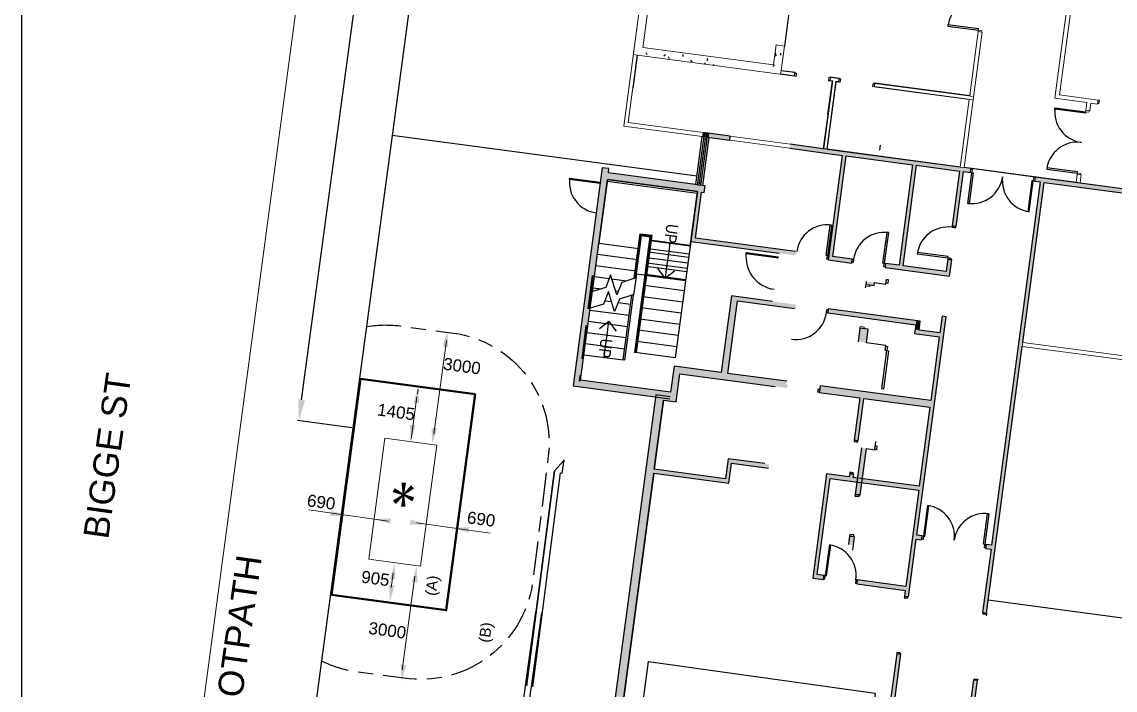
# Paper-space layout 'Page 2' of a CAD drawing. Header units: metres, sheet in millimetres. Extents: x -9 to 824, y -5 to 581.
# Drawn here: x 520 to 650, y 235.5 to 315 of the extents above; entities that cross this region are included whole.
import ezdxf

# ---------------------------------------------------------------- set-up
doc = ezdxf.new("R2010")
doc.units = ezdxf.units.M
for name, pattern in [('Cable Exist UG', [8.2, 4, -1.2, 1.8, -1.2]), ('CENTER2', [1.125, 0.75, -0.125, 0.125, -0.125]), ('Dash', [5, 3, -2]), ('DASHED', [0.75, 0.5, -0.25])]:
    doc.linetypes.add(name, pattern=pattern)
doc.layers.add('_User Miscellaneous1', color=7, linetype='Continuous')
doc.styles.add('MANIKA', font='times.ttf', dxfattribs={"height": 2})
doc.styles.get("Standard").update_dxf_attribs({"font": 'arial.ttf'})
doc.styles.add('Swis721 Cn BT', font='swissc.ttf', dxfattribs={"height": 356.117103})
doc.dimstyles.get("Standard").update_dxf_attribs({"dimtxt": 0.18, "dimasz": 0.18, "dimexe": 0.18, "dimexo": 0.0625, "dimgap": 0.09, "dimtad": 0, "dimtih": 1, "dimtoh": 1, "dimdec": 4, "dimzin": 0, "dimdsep": 46, "dimtxsty": 'Standard', "dimcen": 0.09, "dimadec": 0, "dimazin": 0, "dimtfac": 1, "dimtdec": 4, "dimtofl": 0, "dimtmove": 0, "dimatfit": 3, "dimfxl": 1, "dimtolj": 1, "dimtzin": 0, "dimarcsym": 0})

# ---------------------------------------------------------------- blocks, each defined once
blk = doc.blocks.new('*D112')
at = {"layer": '_User Miscellaneous1', "color": 0, "lineweight": -2}
for p, q in [((582.21, 437.92), (575.73, 438.79)), ((559.21, 266.74), (552.73, 267.61))]:
    blk.add_line(p, q, dxfattribs=at)
at = {"layer": '_User Miscellaneous1', "color": 0, "lineweight": -3}
for p, q in [((575.58, 436.29), (568.86, 386.26)), ((553.24, 270.07), (559.96, 320.1))]:
    blk.add_line(p, q, dxfattribs=at)
at = {"layer": '_User Miscellaneous1', "color": 0}
for points in [[(575.17, 436.34), (575.99, 436.23), (575.91, 438.77)], [(552.83, 270.12), (553.65, 270.01), (552.91, 267.59)]]:
    blk.add_solid(points, dxfattribs=at)
at = {"layer": 'Defpoints', "color": 0}
for p in [(575.91, 438.77), (582.27, 437.91), (559.27, 266.74)]:
    blk.add_point(p, dxfattribs=at)
at = {"layer": '_User Miscellaneous1', "color": 0, "insert": (564.41, 353.18), "char_height": 2.5, "attachment_point": 5, "rotation": 82}
blk.add_mtext('\\A1;APPROX. 44m TO BE VERIFIED ON SITE', dxfattribs=at)

psp = doc.layouts.new('Page 2')

# ---------------------------------------------------------------- hatches: boundary and pattern name
at = {"layer": '_User Miscellaneous1'}
for points in [[(600.93094, 301.85566), (600.86725, 301.3799), (601.66017, 301.27375), (601.72386, 301.74951), (601.24811, 301.8132)], [(616.05899, 288.16992), (615.92779, 287.18987), (616.40354, 287.12618), (618.00463, 299.08561), (617.52888, 299.1493), (616.48838, 291.37726)], [(625.88058, 298.0312), (624.27949, 286.07178), (624.75524, 286.00808), (626.35633, 297.96751)], [(585.62314, 272.52145), (586.41606, 272.41529), (589.7838, 297.57079), (588.99087, 297.67694), (586.47768, 278.9045)], [(589.71745, 297.07521), (589.6113, 296.28229), (601.10872, 294.74305), (601.21487, 295.53598), (591.62382, 296.81999)], [(635.75529, 256.23606), (634.2186, 244.75766), (634.69435, 244.69396), (641.55405, 295.93289), (641.07829, 295.99658), (637.79925, 271.50357)], [(599.58333, 289.37802), (600.05908, 289.31432), (600.79155, 294.78551), (600.31579, 294.8492), (599.71453, 290.35806)], [(604.28883, 281.94793), (603.1344, 273.32486), (603.92733, 273.21871), (605.08175, 281.84177)], [(626.19598, 278.43261), (626.13228, 277.95685), (629.06615, 277.56408), (629.12984, 278.03983), (626.67173, 278.36892)], [(626.27258, 279.00482), (626.19598, 278.43261), (626.67173, 278.36892), (626.81203, 279.41688), (626.33627, 279.48057)], [(597.12056, 270.98221), (596.98256, 269.95141), (597.77549, 269.84525), (598.22132, 273.17547), (597.4284, 273.28162), (597.13416, 271.08383)], [(585.51698, 271.72852), (597.01441, 270.18928), (597.12056, 270.98221), (585.62314, 272.52145)], [(587.74235, 213.82115), (583.45984, 181.83267), (584.451, 181.69997), (596.27843, 270.04567), (595.28727, 270.17837), (591.70392, 243.4123)], [(595.28727, 270.17837), (596.98256, 269.95141), (597.01441, 270.18928), (595.31912, 270.41624)], [(603.95299, 263.06545), (603.8893, 262.5897), (608.74578, 261.93953), (608.80947, 262.41528), (608.33372, 262.47898)], [(595.17709, 261.8192), (595.1138, 261.34339), (603.57087, 260.21119), (603.63456, 260.68695), (595.17749, 261.81915)], [(603.63456, 260.68695), (603.57087, 260.21119), (604.04663, 260.1475), (604.36505, 262.52601), (603.8893, 262.5897)], [(614.08189, 249.34603), (614.55765, 249.28233), (616.15261, 261.19601), (615.67685, 261.2597), (615.36967, 258.96521)], [(616.08892, 260.72026), (626.62237, 259.31007), (626.68606, 259.78583), (616.15261, 261.19601)], [(626.70225, 188.6059), (626.05846, 183.79703), (626.53421, 183.73334), (633.62324, 236.68527), (633.14748, 236.74897), (629.33257, 208.25319)]]:
    psp.add_hatch(color=9, dxfattribs=at).paths.add_polyline_path(points, flags=0)
h = psp.add_hatch(color=9, dxfattribs=at)
h.paths.add_polyline_path([(601.66017, 301.27375), (604.14779, 300.94072), (604.21148, 301.41647), (601.72386, 301.74951)], flags=0)
h.paths.add_polyline_path([(611.34781, 300.46108), (611.28412, 299.98533), (632.79238, 297.10587), (632.85608, 297.58163), (615.28093, 299.93453)], flags=0)
h.paths.add_polyline_path([(640.40447, 296.08679), (641.35598, 295.95941), (641.41472, 296.43583), (640.46816, 296.56255)], flags=0)
h = psp.add_hatch(color=9, dxfattribs=at)
h.paths.add_polyline_path([(630.07939, 286.78872), (629.88297, 285.3216), (630.35873, 285.25791), (630.55514, 286.72503)], flags=0)
h.paths.add_polyline_path([(630.82707, 292.3736), (630.61016, 290.75335), (631.08591, 290.68966), (631.95982, 297.21734), (631.48406, 297.28103)], flags=0)
h = psp.add_hatch(color=9, dxfattribs=at)
h.paths.add_polyline_path([(641.41967, 296.43516), (641.35598, 295.95941), (663.68685, 292.96983), (663.75054, 293.44558), (644.43098, 296.03202)], flags=0)
h.paths.add_polyline_path([(669.95096, 292.13121), (694.1466, 288.89198), (694.21029, 289.36773), (670.01465, 292.60696)], flags=0)
h.paths.add_polyline_path([(701.82238, 288.34865), (701.75868, 287.8729), (717.79447, 285.72608), (717.85817, 286.20184)], flags=0)
h.paths.add_polyline_path([(721.82279, 285.67106), (721.7591, 285.19531), (722.7703, 285.05993), (722.83399, 285.53569), (722.21926, 285.61799)], flags=0)
h = psp.add_hatch(color=9, dxfattribs=at)
h.paths.add_polyline_path([(630.61016, 290.75335), (630.58893, 290.59476), (630.98539, 290.54169), (631.00662, 290.70027), (630.80839, 290.72681)], flags=0)
h.paths.add_polyline_path([(630.49708, 286.89423), (630.10062, 286.94731), (630.07939, 286.78872), (630.47585, 286.73564)], flags=0)
h = psp.add_hatch(color=9, dxfattribs=at)
h.paths.add_polyline_path([(599.51964, 288.90226), (611.89947, 287.24489), (611.96316, 287.72065), (599.58333, 289.37802)], flags=0)
h.paths.add_polyline_path([(615.86409, 286.71412), (618.66531, 286.3391), (618.72901, 286.81486), (615.92779, 287.18987)], flags=0)
h.paths.add_polyline_path([(622.62994, 285.80833), (630.29504, 284.78215), (630.35873, 285.25791), (622.69364, 286.28409)], flags=0)
h = psp.add_hatch(color=9, dxfattribs=at)
h.paths.add_polyline_path([(612.12174, 287.69942), (611.96316, 287.72065), (611.91008, 287.32418), (612.06867, 287.30295)], flags=0)
h.paths.add_polyline_path([(615.92779, 287.18987), (615.7692, 287.21111), (615.71613, 286.81464), (615.87471, 286.79341)], flags=0)
h = psp.add_hatch(color=9, dxfattribs=at)
h.paths.add_polyline_path([(618.88759, 286.79363), (618.72901, 286.81486), (618.67593, 286.41839), (618.83452, 286.39716)], flags=0)
h.paths.add_polyline_path([(622.69364, 286.28409), (622.53505, 286.30532), (622.48197, 285.90885), (622.64056, 285.88762)], flags=0)
h = psp.add_hatch(color=9, dxfattribs=at)
h.paths.add_polyline_path([(619.41105, 276.98241), (620.40221, 276.84972), (620.61783, 278.46035), (619.62668, 278.59304)], flags=0)
h.paths.add_polyline_path([(620.32331, 283.79661), (621.31447, 283.66392), (621.36091, 284.01083), (620.36976, 284.14352)], flags=0)
h = psp.add_hatch(color=9, dxfattribs=at)
h.paths.add_polyline_path([(604.35252, 282.42368), (604.28883, 281.94793), (611.84133, 280.93682), (611.90503, 281.41258), (605.14545, 282.31753)], flags=0)
h.paths.add_polyline_path([(615.86965, 280.88181), (615.80596, 280.40605), (626.27258, 279.00482), (626.33627, 279.48057), (615.94504, 280.87172)], flags=0)
h = psp.add_hatch(color=9, dxfattribs=at)
h.paths.add_polyline_path([(615.64738, 280.42728), (615.80596, 280.40605), (615.85904, 280.80252), (615.70045, 280.82375)], flags=0)
h.paths.add_polyline_path([(611.84133, 280.93682), (611.99992, 280.91559), (612.053, 281.31206), (611.89441, 281.33329)], flags=0)
h = psp.add_hatch(color=9, dxfattribs=at)
h.paths.add_polyline_path([(619.70694, 207.65489), (616.26987, 181.98145), (616.74563, 181.91776), (624.49469, 239.79991), (624.01894, 239.8636), (619.95511, 209.50861)], flags=0)
h.paths.add_polyline_path([(629.06615, 277.56408), (624.93186, 246.68276), (625.40762, 246.61907), (629.87098, 279.95845), (629.39523, 280.02215), (629.09049, 277.74589)], flags=0)
h = psp.add_hatch(color=9, dxfattribs=at)
h.paths.add_polyline_path([(597.53455, 274.07455), (597.4284, 273.28162), (610.83114, 271.48731), (610.9373, 272.28023), (598.32748, 273.96839)], flags=0)
h.paths.add_polyline_path([(614.83728, 271.26656), (614.79577, 270.95654), (627.94587, 269.19605), (628.05202, 269.98897), (614.90193, 271.74946)], flags=0)
h = psp.add_hatch(color=9, dxfattribs=at)
h.paths.add_polyline_path([(610.88422, 271.88377), (610.83114, 271.48731), (610.98973, 271.46608), (611.04281, 271.86254)], flags=0)
h.paths.add_polyline_path([(614.67563, 271.26489), (614.63719, 270.97777), (614.79577, 270.95654), (614.84885, 271.353), (614.69026, 271.37423)], flags=0)
h = psp.add_hatch(color=9, dxfattribs=at)
h.paths.add_polyline_path([(618.3728, 260.89878), (618.84856, 260.83509), (618.90163, 261.23155), (618.42588, 261.29524), (618.37667, 260.92766)], flags=0)
h.paths.add_polyline_path([(618.95665, 265.25987), (619.4324, 265.19618), (620.10836, 270.24531), (619.63261, 270.309)], flags=0)
h = psp.add_hatch(color=9, dxfattribs=at)
h.paths.add_polyline_path([(618.95665, 265.25987), (618.93542, 265.10129), (619.33188, 265.04821), (619.35311, 265.20679), (619.15488, 265.23333)], flags=0)
h.paths.add_polyline_path([(618.84357, 261.40075), (618.44711, 261.45383), (618.42588, 261.29524), (618.82234, 261.24217)], flags=0)
h = psp.add_hatch(color=9, dxfattribs=at)
h.paths.add_polyline_path([(619.06331, 258.81785), (619.658, 258.73823), (620.39778, 264.26401), (619.80308, 264.34363), (619.7285, 263.78655)], flags=0)
h.paths.add_polyline_path([(618.26715, 252.8709), (618.86185, 252.79129), (618.99454, 253.78244), (618.39985, 253.86206)], flags=0)
h = psp.add_hatch(color=9, dxfattribs=at)
h.paths.add_polyline_path([(619.06331, 258.81785), (619.03677, 258.61962), (619.53235, 258.55327), (619.55889, 258.7515), (619.3111, 258.78467)], flags=0)
h.paths.add_polyline_path([(618.92196, 253.99395), (618.42638, 254.06029), (618.39985, 253.86206), (618.89542, 253.79571)], flags=0)
h = psp.add_hatch(color=9, dxfattribs=at)
h.paths.add_polyline_path([(626.3901, 253.9578), (626.32641, 253.48204), (626.97069, 253.39579), (627.03438, 253.87154)], flags=0)
h.paths.add_polyline_path([(634.58278, 252.37671), (635.22706, 252.29045), (635.29075, 252.76621), (634.64647, 252.85246)], flags=0)
h = psp.add_hatch(color=9, dxfattribs=at)
h.paths.add_polyline_path([(627.03438, 253.87154), (626.98131, 253.47508), (627.13989, 253.45385), (627.19297, 253.85031)], flags=0)
h.paths.add_polyline_path([(634.43481, 252.47723), (634.5934, 252.456), (634.64647, 252.85246), (634.48789, 252.87369)], flags=0)
h = psp.add_hatch(color=9, dxfattribs=at)
h.paths.add_polyline_path([(614.08189, 249.34603), (614.0182, 248.87027), (615.28688, 248.70042), (615.35057, 249.17618), (614.55765, 249.28233)], flags=0)
h.paths.add_polyline_path([(619.3152, 248.64541), (619.25151, 248.16965), (625.0274, 247.39639), (625.09109, 247.87215), (624.76125, 247.91631)], flags=0)
h = psp.add_hatch(color=9, dxfattribs=at)
h.paths.add_polyline_path([(619.3152, 248.64541), (619.15661, 248.66664), (619.10354, 248.27018), (619.26212, 248.24894), (619.28866, 248.44718)], flags=0)
h.paths.add_polyline_path([(615.45608, 248.75849), (615.50916, 249.15495), (615.35057, 249.17618), (615.29749, 248.77972)], flags=0)
h = psp.add_hatch(color=9, dxfattribs=at)
h.paths.add_polyline_path([(624.01894, 239.8636), (624.4154, 239.81052), (624.43663, 239.96911), (624.04017, 240.02219)], flags=0)
h.paths.add_polyline_path([(624.91063, 246.52418), (625.3071, 246.4711), (625.32833, 246.62968), (624.93186, 246.68276)], flags=0)
h = psp.add_hatch(color=9, dxfattribs=at)
h.paths.add_polyline_path([(633.24696, 236.89708), (633.22573, 236.73849), (633.62219, 236.68541), (633.64342, 236.844)], flags=0)
h.paths.add_polyline_path([(634.27666, 244.58846), (634.67312, 244.53538), (634.69435, 244.69396), (634.29789, 244.74704)], flags=0)

# ---------------------------------------------------------------- linework, layer by layer
at = {"layer": '_User Miscellaneous1', "color": 9, "lineweight": 18}
for p, q in [((649.76256, 357.84846), (642.81247, 305.93435)), ((596.55575, 340.07204), (591.5429, 302.62822)), ((643.35192, 306.34641), (645.96171, 325.84044)), ((593.80497, 311.98871), (595.39729, 323.8826)), ((632.02351, 297.69309), (634.18073, 313.80661)), ((633.70498, 313.8703), (632.68492, 306.25089)), ((634.18073, 313.80661), (633.70498, 313.8703)), ((609.66478, 312.28687), (609.34632, 309.90809)), ((610.65594, 312.15418), (609.66478, 312.28687)), ((610.26742, 309.25207), (610.65594, 312.15418)), ((592.08235, 303.04028), (593.15688, 311.06656)), ((593.15688, 311.06656), (611.87543, 308.56058)), ((609.34632, 309.90809), (593.80497, 311.98871)), ((611.93807, 309.02841), (610.26742, 309.25207)), ((611.87543, 308.56058), (611.93807, 309.02841)), ((616.10093, 308.4711), (616.0383, 308.00327)), ((617.20309, 308.32354), (616.10093, 308.4711)), ((617.14046, 307.85572), (617.20309, 308.32354)), ((616.35547, 307.96081), (615.28093, 299.93453)), ((615.74876, 299.8719), (616.82329, 307.89818)), ((616.0383, 308.00327), (616.35547, 307.96081)), ((616.82329, 307.89818), (617.14046, 307.85572)), ((621.36595, 307.76623), (621.30332, 307.29841)), ((621.30332, 307.29841), (632.62229, 305.78306)), ((632.68492, 306.25089), (621.36595, 307.76623)), ((632.62229, 305.78306), (631.54775, 297.75678)), ((642.81247, 305.93435), (646.61851, 305.42481)), ((647.95088, 305.73072), (643.35192, 306.34641)), ((647.88719, 305.25496), (647.95088, 305.73072)), ((646.61851, 305.42481), (646.49317, 304.48856)), ((646.49317, 304.48856), (646.96893, 304.42487)), ((646.96893, 304.42487), (647.09427, 305.36112)), ((647.09427, 305.36112), (647.88719, 305.25496)), ((600.93094, 301.85566), (592.08235, 303.04028)), ((591.5429, 302.62822), (600.86725, 301.3799)), ((604.14779, 300.94072), (611.28412, 299.98533)), ((611.34781, 300.46108), (604.21148, 301.41647)), ((645.47409, 296.87648), (645.34875, 295.94023)), ((645.94985, 296.81278), (645.47409, 296.87648)), ((645.82451, 295.87654), (645.94985, 296.81278)), ((645.34875, 295.94023), (645.82451, 295.87654)), ((638.94265, 276.42692), (689.45255, 269.66482)), ((689.51624, 270.14058), (639.00635, 276.90267))]:
    psp.add_line(p, q, dxfattribs=at)
at = {"layer": '_User Miscellaneous1', "color": 9}
for p, q in [((611.61133, 319.29051), (610.65594, 312.15418)), ((630.09998, 314.67578), (630.07875, 314.51719)), ((633.74744, 314.18747), (630.09998, 314.67578)), ((593.12495, 314.17289), (593.08157, 314.12142)), ((630.07875, 314.51719), (633.72621, 314.02888)), ((633.72621, 314.02888), (633.74744, 314.18747)), ((593.15688, 311.06656), (592.62611, 307.10193)), ((594.15677, 311.36455), (594.29038, 311.13197)), ((596.50725, 311.1222), (596.30141, 310.95023)), ((596.82549, 310.90755), (596.9591, 310.67497)), ((598.58141, 311.15753), (598.58083, 310.8893)), ((609.5016, 311.06796), (609.63068, 311.00451)), ((609.54239, 311.37268), (609.62983, 311.00495)), ((610.17881, 311.31343), (610.17822, 311.0452)), ((599.49421, 310.45055), (599.62781, 310.21797)), ((601.26952, 310.14606), (601.09867, 310.00334)), ((601.4796, 310.66513), (601.47901, 310.39691)), ((602.16293, 309.99355), (602.24551, 309.8498)), ((604.83165, 309.53656), (604.85217, 309.50083)), ((609.44598, 309.89475), (609.28363, 309.70213)), ((609.45649, 309.90722), (609.44598, 309.89475)), ((611.16936, 308.65511), (611.08699, 308.7186)), ((616.88443, 308.35484), (616.88292, 308.35601)), ((616.94896, 308.3051), (616.88443, 308.35484)), ((615.82469, 303.99618), (616.35547, 307.96081)), ((622.51618, 307.55978), (622.61235, 307.59937)), ((642.80325, 304.6597), (642.82448, 304.81829)), ((646.45071, 304.17139), (642.80325, 304.6597)), ((642.82448, 304.81829), (646.47194, 304.32998)), ((646.47194, 304.32998), (646.45071, 304.17139)), ((604.21148, 301.41647), (600.93094, 301.85566)), ((600.23747, 296.67575), (564.00114, 301.52695)), ((600.10478, 295.68459), (600.86725, 301.3799)), ((601.03894, 301.15513), (600.32955, 295.85628)), ((601.22528, 301.13019), (600.51588, 295.83134)), ((600.53967, 295.82815), (601.24906, 301.127)), ((601.4354, 301.10206), (600.72601, 295.80321)), ((600.86725, 301.3799), (604.14779, 300.94072)), ((601.66017, 301.27375), (600.8977, 295.57844)), ((601.24906, 301.127), (601.22528, 301.13019)), ((604.14779, 300.94072), (604.21148, 301.41647)), ((615.28093, 299.93453), (611.34781, 300.46108)), ((622.03477, 300.34854), (621.95515, 299.75384)), ((611.28412, 299.98533), (617.52888, 299.1493)), ((631.54775, 297.75678), (615.74876, 299.8719)), ((615.75285, 299.90243), (631.55184, 297.78732)), ((617.52888, 299.1493), (615.86409, 286.71412)), ((616.40354, 287.12618), (618.00463, 299.08561)), ((618.00463, 299.08561), (625.88058, 298.0312)), ((625.88058, 298.0312), (624.27949, 286.07178)), ((624.75524, 286.00808), (626.35633, 297.96751)), ((626.35633, 297.96751), (631.48406, 297.28103)), ((585.0913, 296.28206), (585.11253, 296.44064)), ((585.11253, 296.44064), (588.75998, 295.95233)), ((588.99087, 297.67694), (585.51698, 271.72852)), ((589.7838, 297.57079), (588.99087, 297.67694)), ((589.71745, 297.07521), (589.7838, 297.57079)), ((601.21487, 295.53598), (589.71745, 297.07521)), ((631.48406, 297.28103), (630.61016, 290.75335)), ((631.08591, 290.68966), (631.95982, 297.21734)), ((631.95982, 297.21734), (632.79238, 297.10587)), ((632.85608, 297.58163), (632.02351, 297.69309)), ((632.02579, 297.72387), (645.34875, 295.94023)), ((632.46266, 293.43718), (632.95097, 297.08464)), ((633.10955, 297.06341), (632.62124, 293.41595)), ((632.79238, 297.10587), (632.85608, 297.58163)), ((640.46816, 296.56255), (632.85608, 297.58163)), ((632.95097, 297.08464), (633.10955, 297.06341)), ((640.46816, 296.56255), (640.40447, 296.08679)), ((663.75054, 293.44558), (640.46816, 296.56255)), ((641.8691, 297.68196), (641.84786, 297.52337)), ((641.84786, 297.52337), (645.49532, 297.03506)), ((645.51655, 297.19365), (641.8691, 297.68196)), ((645.49532, 297.03506), (645.51655, 297.19365)), ((588.73875, 295.79375), (585.0913, 296.28206)), ((586.41606, 272.41529), (589.6113, 296.28229)), ((589.6113, 296.28229), (588.59753, 288.70992)), ((589.58476, 296.08406), (600.28926, 294.65098)), ((589.6113, 296.28229), (600.31579, 294.8492)), ((600.31579, 294.8492), (589.6113, 296.28229)), ((600.32955, 295.85628), (600.30301, 295.65805)), ((600.30301, 295.65805), (600.69947, 295.60498)), ((600.51588, 295.83134), (600.32955, 295.85628)), ((600.51588, 295.83134), (600.53967, 295.82815)), ((600.72601, 295.80321), (600.53967, 295.82815)), ((600.69947, 295.60498), (600.72601, 295.80321)), ((601.10872, 294.74305), (601.21487, 295.53598)), ((641.07829, 295.99658), (635.29075, 252.76621)), ((639.00635, 276.90267), (641.55405, 295.93289)), ((640.0873, 296.12926), (639.59899, 292.4818)), ((639.75758, 292.46057), (640.24589, 296.10802)), ((640.24589, 296.10802), (640.0873, 296.12926)), ((640.40447, 296.08679), (641.07829, 295.99658)), ((641.55405, 295.93289), (663.68685, 292.96983)), ((645.82451, 295.87654), (663.75463, 293.47612)), ((599.44268, 288.32746), (600.31579, 294.8492)), ((600.31579, 294.8492), (599.51964, 288.90226)), ((600.05908, 289.31432), (600.79155, 294.78551)), ((600.79155, 294.78551), (601.10872, 294.74305)), ((632.62124, 293.41595), (632.46266, 293.43718)), ((639.59899, 292.4818), (639.75758, 292.46057)), ((615.61062, 287.23234), (616.09893, 290.8798)), ((616.25751, 290.85856), (615.7692, 287.21111)), ((616.09893, 290.8798), (616.25751, 290.85856)), ((622.37647, 286.32655), (622.86478, 289.97401)), ((623.02336, 289.95278), (622.53505, 286.30532)), ((622.86478, 289.97401), (623.02336, 289.95278)), ((630.61016, 290.75335), (630.58893, 290.59476)), ((630.58893, 290.59476), (630.98539, 290.54169)), ((630.61016, 290.75335), (631.08591, 290.68966)), ((631.00662, 290.70027), (630.61016, 290.75335)), ((630.98539, 290.54169), (631.00662, 290.70027)), ((587.82595, 282.94654), (588.59753, 288.70992)), ((588.59753, 288.70992), (593.35509, 288.07299)), ((588.59753, 288.70992), (593.35509, 288.07299)), ((594.65416, 289.47461), (592.81067, 275.70455)), ((594.68513, 288.96439), (592.9082, 275.6915)), ((594.87893, 289.6463), (593.0089, 275.67802)), ((593.25438, 288.08647), (593.48814, 289.83249)), ((593.35509, 288.07299), (593.57536, 289.71831)), ((593.45262, 288.05993), (593.65983, 289.60772)), ((593.48814, 289.83249), (594.87893, 289.6463)), ((593.57536, 289.71831), (594.76475, 289.55908)), ((593.65983, 289.60772), (594.65416, 289.47461)), ((594.60087, 289.07656), (594.46021, 288.02593)), ((599.45595, 288.42658), (594.60087, 289.07656)), ((599.45595, 288.42658), (594.60087, 289.07656)), ((594.76475, 289.55908), (594.68513, 288.96439)), ((599.44268, 288.32746), (594.68513, 288.96439)), ((599.44268, 288.32746), (594.68513, 288.96439)), ((597.02841, 288.75157), (596.88776, 287.70094)), ((599.51964, 288.90226), (598.89334, 284.22407)), ((599.51964, 288.90226), (610.0158, 287.49707)), ((611.96316, 287.72065), (600.05908, 289.31432)), ((588.41984, 287.38263), (593.17739, 286.7457)), ((588.41984, 287.38263), (593.17739, 286.7457)), ((592.77352, 284.49463), (593.25438, 288.08647)), ((592.88051, 284.5281), (593.35509, 288.07299)), ((592.97804, 284.51505), (593.45262, 288.05993)), ((594.46021, 288.02593), (594.31956, 286.97531)), ((599.3153, 287.37595), (594.46021, 288.02593)), ((599.3153, 287.37595), (594.46021, 288.02593)), ((599.26499, 287.00017), (594.50744, 287.6371)), ((599.26499, 287.00017), (594.50744, 287.6371)), ((596.88776, 287.70094), (596.7471, 286.65031)), ((599.44268, 288.32746), (597.66575, 275.05457)), ((606.0905, 287.41722), (606.11173, 287.57581)), ((609.93619, 286.90238), (606.0905, 287.41722)), ((606.11173, 287.57581), (609.95742, 287.06096)), ((626.47439, 287.5942), (626.45316, 287.43561)), ((626.45316, 287.43561), (630.10062, 286.94731)), ((630.12185, 287.10589), (626.47439, 287.5942)), ((588.24215, 286.05534), (592.9997, 285.41841)), ((588.24215, 286.05534), (592.9997, 285.41841)), ((594.31956, 286.97531), (594.17891, 285.92468)), ((599.17464, 286.32532), (594.31956, 286.97531)), ((599.17464, 286.32532), (594.31956, 286.97531)), ((599.0873, 285.67288), (594.32974, 286.30981)), ((599.0873, 285.67288), (594.32974, 286.30981)), ((596.7471, 286.65031), (596.60645, 285.59969)), ((615.7692, 287.21111), (615.61062, 287.23234)), ((615.71613, 286.81464), (615.7692, 287.21111)), ((615.87471, 286.79341), (615.71613, 286.81464)), ((615.7692, 287.21111), (615.92779, 287.18987)), ((615.86409, 286.71412), (618.66531, 286.3391)), ((615.92779, 287.18987), (615.87471, 286.79341)), ((618.72901, 286.81486), (616.40354, 287.12618)), ((618.66531, 286.3391), (618.72901, 286.81486)), ((618.67593, 286.41839), (618.72901, 286.81486)), ((618.83452, 286.39716), (618.67593, 286.41839)), ((618.72901, 286.81486), (618.88759, 286.79363)), ((618.88759, 286.79363), (618.83452, 286.39716)), ((622.53505, 286.30532), (622.37647, 286.32655)), ((622.48197, 285.90885), (622.53505, 286.30532)), ((622.53505, 286.30532), (622.69364, 286.28409)), ((622.69364, 286.28409), (622.62994, 285.80833)), ((622.69364, 286.28409), (622.64056, 285.88762)), ((624.27949, 286.07178), (622.69364, 286.28409)), ((630.07939, 286.78872), (629.88297, 285.3216)), ((630.10062, 286.94731), (630.07939, 286.78872)), ((630.55514, 286.72503), (630.07939, 286.78872)), ((630.07939, 286.78872), (630.47585, 286.73564)), ((630.10062, 286.94731), (630.12185, 287.10589)), ((630.49708, 286.89423), (630.10062, 286.94731)), ((630.29504, 284.78215), (630.55514, 286.72503)), ((630.47585, 286.73564), (630.49708, 286.89423)), ((589.97995, 284.93029), (589.39886, 283.4387)), ((590.72651, 282.54436), (589.97995, 284.93029)), ((593.04392, 285.00717), (592.71265, 282.53273)), ((598.89334, 284.22407), (593.04392, 285.00717)), ((594.17891, 285.92468), (594.03825, 284.87405)), ((598.89334, 284.22407), (594.03825, 284.87405)), ((598.90961, 284.34559), (594.15205, 284.98252)), ((598.90961, 284.34559), (594.15205, 284.98252)), ((599.03399, 285.2747), (594.17891, 285.92468)), ((599.03399, 285.2747), (594.17891, 285.92468)), ((596.46579, 284.54906), (595.60733, 285.67291)), ((596.60645, 285.59969), (596.46579, 284.54906)), ((596.46579, 284.54906), (597.58964, 285.40753)), ((622.64056, 285.88762), (622.48197, 285.90885)), ((622.62994, 285.80833), (630.29504, 284.78215)), ((629.88297, 285.3216), (624.75524, 286.00808)), ((589.39886, 283.4387), (587.82595, 282.94654)), ((588.06445, 284.72805), (589.81012, 284.49435)), ((588.06445, 284.72805), (589.81012, 284.49435)), ((590.12975, 284.45155), (591.8849, 284.21658)), ((590.12975, 284.45155), (591.8849, 284.21658)), ((591.3076, 284.03594), (590.72651, 282.54436)), ((592.88051, 284.5281), (591.3076, 284.03594)), ((598.73191, 283.01831), (593.97436, 283.65523)), ((598.73191, 283.01831), (593.97436, 283.65523)), ((620.29678, 283.59838), (620.27024, 283.40015)), ((620.36976, 284.14352), (620.32331, 283.79661)), ((620.32331, 283.79661), (621.31447, 283.66392)), ((621.31447, 283.66392), (621.36091, 284.01083)), ((621.36091, 284.01083), (622.72434, 283.8283)), ((622.72434, 283.8283), (622.80395, 284.42299)), ((622.73761, 283.92741), (622.80395, 284.42299)), ((622.93584, 283.90087), (622.73761, 283.92741)), ((622.80395, 284.42299), (623.00218, 284.39645)), ((623.00218, 284.39645), (622.93584, 283.90087)), ((587.88676, 283.40076), (588.86083, 283.27036)), ((587.88676, 283.40076), (588.86083, 283.27036)), ((589.71457, 282.94797), (589.13347, 281.45639)), ((590.46112, 280.56204), (589.71457, 282.94797)), ((590.57098, 283.04141), (590.90284, 282.99698)), ((590.57098, 283.04141), (590.90284, 282.99698)), ((592.61512, 282.54579), (591.04222, 282.05363)), ((591.47746, 274.81358), (592.50814, 282.51231)), ((591.67569, 274.78705), (592.71265, 282.53273)), ((592.61512, 282.54579), (592.50814, 282.51231)), ((592.61203, 282.52269), (592.61512, 282.54579)), ((592.71265, 282.53273), (592.61512, 282.54579)), ((598.55422, 281.69102), (593.79666, 282.32794)), ((598.55422, 281.69102), (593.79666, 282.32794)), ((604.35252, 282.42368), (603.1344, 273.32486)), ((609.24884, 281.76818), (604.35252, 282.42368)), ((589.13347, 281.45639), (587.56057, 280.96423)), ((589.29135, 281.86164), (590.08784, 281.75501)), ((589.29135, 281.86164), (590.08784, 281.75501)), ((591.04222, 282.05363), (590.46112, 280.56204)), ((590.88434, 281.64838), (592.36592, 281.45003)), ((590.88434, 281.64838), (592.36592, 281.45003)), ((598.37653, 280.36373), (593.61897, 281.00065)), ((598.37653, 280.36373), (593.61897, 281.00065)), ((603.92733, 273.21871), (605.08175, 281.84177)), ((605.08175, 281.84177), (611.84133, 280.93682)), ((615.86965, 280.88181), (615.80596, 280.40605)), ((626.81203, 279.41688), (615.86965, 280.88181)), ((587.53137, 280.74618), (592.18823, 280.12274)), ((587.53137, 280.74618), (592.18823, 280.12274)), ((598.19883, 279.03644), (593.44128, 279.67336)), ((598.19883, 279.03644), (593.44128, 279.67336)), ((615.64738, 280.42728), (615.70045, 280.82375)), ((615.80596, 280.40605), (615.64738, 280.42728)), ((615.70045, 280.82375), (615.85904, 280.80252)), ((615.85904, 280.80252), (615.80596, 280.40605)), ((615.80596, 280.40605), (626.27258, 279.00482)), ((626.3901, 253.9578), (629.87098, 279.95845)), ((629.39523, 280.02215), (629.12984, 278.03983)), ((629.87098, 279.95845), (629.39523, 280.02215)), ((587.35368, 279.41889), (592.01053, 278.79545)), ((587.35368, 279.41889), (592.01053, 278.79545)), ((589.76938, 279.37623), (588.64553, 278.51777)), ((589.55477, 277.77314), (589.73246, 279.10043)), ((589.73246, 279.10043), (589.76938, 279.37623)), ((589.76938, 279.37623), (590.62785, 278.25238)), ((598.02114, 277.70915), (593.26359, 278.34608)), ((598.02114, 277.70915), (593.26359, 278.34608)), ((619.62668, 278.59304), (619.41105, 276.98241)), ((620.61783, 278.46035), (619.62668, 278.59304)), ((620.40221, 276.84972), (620.61783, 278.46035)), ((626.27258, 279.00482), (626.13228, 277.95685)), ((626.67173, 278.36892), (626.81203, 279.41688)), ((629.12984, 278.03983), (626.67173, 278.36892)), ((587.17599, 278.09161), (591.83284, 277.46816)), ((587.17599, 278.09161), (591.83284, 277.46816)), ((589.37707, 276.44585), (589.55477, 277.77314)), ((597.84345, 276.38186), (593.08589, 277.01879)), ((597.84345, 276.38186), (593.08589, 277.01879)), ((626.13228, 277.95685), (629.06615, 277.56408)), ((629.06615, 277.56408), (628.05202, 269.98897)), ((586.9983, 276.76432), (591.65515, 276.14087)), ((586.9983, 276.76432), (591.65515, 276.14087)), ((589.19938, 275.11857), (589.37707, 276.44585)), ((593.0089, 275.67802), (592.81067, 275.70455)), ((597.66575, 275.05457), (592.9082, 275.6915)), ((622.73129, 276.53791), (620.40221, 276.84972)), ((622.23952, 271.35735), (622.8499, 275.91667)), ((623.04813, 275.89013), (622.43775, 271.33081)), ((622.65167, 275.94321), (622.73129, 276.53791)), ((622.65167, 275.94321), (622.71802, 276.43879)), ((622.8499, 275.91667), (622.65167, 275.94321)), ((622.71802, 276.43879), (622.91625, 276.41225)), ((622.91625, 276.41225), (622.8499, 275.91667)), ((622.8499, 275.91667), (623.04813, 275.89013)), ((634.69435, 244.69396), (638.94265, 276.42692)), ((586.8206, 275.43703), (591.47746, 274.81358)), ((586.8206, 275.43703), (591.47746, 274.81358)), ((591.67569, 274.78705), (591.47746, 274.81358)), ((597.53455, 274.07455), (597.12056, 270.98221)), ((603.1344, 273.32486), (597.53455, 274.07455)), ((597.77549, 269.84525), (598.22132, 273.17547)), ((598.22132, 273.17547), (609.56246, 271.65716)), ((610.9373, 272.28023), (603.92733, 273.21871)), ((597.12056, 270.98221), (586.41606, 272.41529)), ((614.90193, 271.74946), (614.79577, 270.95654)), ((628.05202, 269.98897), (614.90193, 271.74946)), ((595.35096, 270.65412), (583.45984, 181.83267)), ((585.51698, 271.72852), (597.01441, 270.18928)), ((597.04625, 270.42716), (595.35096, 270.65412)), ((614.63719, 270.97777), (614.69026, 271.37423)), ((614.79577, 270.95654), (614.63719, 270.97777)), ((614.69026, 271.37423), (614.84885, 271.353)), ((614.84885, 271.353), (614.79577, 270.95654)), ((614.79577, 270.95654), (619.63261, 270.309)), ((622.43775, 271.33081), (622.23952, 271.35735)), ((595.17709, 261.8192), (596.27843, 270.04567)), ((596.27886, 270.04589), (595.17749, 261.81915)), ((596.27843, 270.04567), (597.77549, 269.84525)), ((619.63261, 270.309), (618.95665, 265.25987)), ((619.4324, 265.19618), (620.10836, 270.24531)), ((620.10836, 270.24531), (627.94587, 269.19605)), ((627.94587, 269.19605), (626.68606, 259.78583)), ((618.95665, 265.25987), (618.93542, 265.10129)), ((618.95665, 265.25987), (619.4324, 265.19618)), ((619.35311, 265.20679), (618.95665, 265.25987)), ((618.93542, 265.10129), (619.33188, 265.04821)), ((619.80308, 264.34363), (619.06331, 258.81785)), ((619.33188, 265.04821), (619.35311, 265.20679)), ((619.658, 258.73823), (620.39778, 264.26401)), ((620.39778, 264.26401), (621.38893, 264.13132)), ((621.38893, 264.13132), (621.52163, 265.12247)), ((621.38893, 264.13132), (621.45528, 264.6269)), ((621.58717, 264.10478), (621.38893, 264.13132)), ((621.45528, 264.6269), (621.65351, 264.60036)), ((621.65351, 264.60036), (621.58717, 264.10478)), ((583.29577, 261.63117), (584.44256, 262.8772)), ((584.23956, 261.36088), (584.44256, 262.8772)), ((584.44256, 262.8772), (584.45061, 262.93729)), ((603.95299, 263.06545), (603.63456, 260.68695)), ((608.33372, 262.47898), (603.95299, 263.06545)), ((579.98162, 236.04765), (583.29577, 261.63117)), ((580.73713, 235.94604), (584.03304, 261.38878)), ((584.03304, 261.38878), (584.23956, 261.36088)), ((595.1138, 261.34339), (584.4514, 181.69992)), ((595.1134, 261.34345), (604.04663, 260.1475)), ((603.63456, 260.68695), (595.17709, 261.8192)), ((604.04663, 260.1475), (604.36505, 262.52601)), ((604.36505, 262.52601), (608.74578, 261.93953)), ((618.44711, 261.45383), (618.42588, 261.29524)), ((618.84357, 261.40075), (618.44711, 261.45383)), ((618.82234, 261.24217), (618.84357, 261.40075)), ((615.67685, 261.2597), (614.0182, 248.87027)), ((614.55765, 249.28233), (616.08892, 260.72026)), ((618.3728, 260.89878), (615.67685, 261.2597)), ((616.08892, 260.72026), (626.62237, 259.31007)), ((618.42588, 261.29524), (618.3728, 260.89878)), ((618.90163, 261.23155), (618.42588, 261.29524)), ((618.42588, 261.29524), (618.82234, 261.24217)), ((618.84856, 260.83509), (618.90163, 261.23155)), ((626.68606, 259.78583), (618.84856, 260.83509)), ((619.06331, 258.81785), (619.03677, 258.61962)), ((619.06331, 258.81785), (619.658, 258.73823)), ((619.55889, 258.7515), (619.06331, 258.81785)), ((619.53235, 258.55327), (619.55889, 258.7515)), ((626.62237, 259.31007), (625.09109, 247.87215)), ((619.03677, 258.61962), (619.53235, 258.55327)), ((627.68128, 257.49777), (627.19297, 253.85031)), ((627.35156, 253.82908), (627.83986, 257.47654)), ((627.83986, 257.47654), (627.68128, 257.49777)), ((634.3293, 252.89492), (634.81761, 256.54238)), ((634.9762, 256.52115), (634.48789, 252.87369)), ((634.81761, 256.54238), (634.9762, 256.52115)), ((618.39985, 253.86206), (618.26715, 252.8709)), ((618.42638, 254.06029), (618.39985, 253.86206)), ((618.99454, 253.78244), (618.39985, 253.86206)), ((618.39985, 253.86206), (618.89542, 253.79571)), ((618.92196, 253.99395), (618.42638, 254.06029)), ((618.78223, 252.19659), (618.99454, 253.78244)), ((618.89542, 253.79571), (618.92196, 253.99395)), ((627.03438, 253.87154), (626.3901, 253.9578)), ((626.97069, 253.39579), (627.03438, 253.87154)), ((626.98131, 253.47508), (627.03438, 253.87154)), ((627.03438, 253.87154), (627.19297, 253.85031)), ((627.19297, 253.85031), (627.13989, 253.45385)), ((627.19297, 253.85031), (627.35156, 253.82908)), ((615.99747, 252.80241), (615.50916, 249.15495)), ((615.66774, 249.13372), (616.15605, 252.78118)), ((616.15605, 252.78118), (615.99747, 252.80241)), ((625.40762, 246.61907), (626.32641, 253.48204)), ((626.32641, 253.48204), (626.97069, 253.39579)), ((627.13989, 253.45385), (626.98131, 253.47508)), ((635.22706, 252.29045), (634.2186, 244.75766)), ((634.48789, 252.87369), (634.3293, 252.89492)), ((634.43481, 252.47723), (634.48789, 252.87369)), ((634.5934, 252.456), (634.43481, 252.47723)), ((634.48789, 252.87369), (634.64647, 252.85246)), ((634.64647, 252.85246), (634.58278, 252.37671)), ((634.58278, 252.37671), (635.22706, 252.29045)), ((634.64647, 252.85246), (634.5934, 252.456)), ((635.29075, 252.76621), (634.64647, 252.85246)), ((614.0182, 248.87027), (615.28688, 248.70042)), ((615.35057, 249.17618), (614.55765, 249.28233)), ((615.28688, 248.70042), (615.35057, 249.17618)), ((615.35057, 249.17618), (615.29749, 248.77972)), ((615.29749, 248.77972), (615.45608, 248.75849)), ((615.50916, 249.15495), (615.35057, 249.17618)), ((615.45608, 248.75849), (615.50916, 249.15495)), ((615.50916, 249.15495), (615.66774, 249.13372)), ((619.15661, 248.66664), (619.10354, 248.27018)), ((619.3152, 248.64541), (619.15661, 248.66664)), ((619.3152, 248.64541), (619.25151, 248.16965)), ((619.26212, 248.24894), (619.3152, 248.64541)), ((625.09109, 247.87215), (619.3152, 248.64541)), ((619.10354, 248.27018), (619.26212, 248.24894)), ((619.25151, 248.16965), (625.0274, 247.39639)), ((625.0274, 247.39639), (624.93186, 246.68276)), ((624.93186, 246.68276), (624.91063, 246.52418)), ((624.91063, 246.52418), (625.3071, 246.4711)), ((624.93186, 246.68276), (625.40762, 246.61907)), ((625.32833, 246.62968), (624.93186, 246.68276)), ((625.3071, 246.4711), (625.32833, 246.62968)), ((672.16972, 241.25332), (634.90168, 246.24264)), ((581.048, 244.83888), (577.87149, 222.06149)), ((578.60684, 221.81534), (581.80351, 244.73726)), ((634.2186, 244.75766), (634.69435, 244.69396)), ((634.27666, 244.58846), (634.29789, 244.74704)), ((634.67312, 244.53538), (634.27666, 244.58846)), ((634.29789, 244.74704), (634.69435, 244.69396)), ((634.67312, 244.53538), (634.65189, 244.37679)), ((634.69435, 244.69396), (634.67312, 244.53538)), ((624.01894, 239.8636), (616.26987, 181.98145)), ((617.71673, 189.17149), (624.49469, 239.79991)), ((624.04017, 240.02219), (624.01894, 239.8636)), ((624.49469, 239.79991), (624.01894, 239.8636)), ((624.01894, 239.8636), (624.4154, 239.81052)), ((624.43663, 239.96911), (624.04017, 240.02219)), ((624.4154, 239.81052), (624.43663, 239.96911)), ((633.14748, 236.74897), (626.61843, 187.97976)), ((629.64448, 206.96572), (633.62324, 236.68527)), ((633.62324, 236.68527), (633.14748, 236.74897)), ((633.22573, 236.73849), (633.24696, 236.89708)), ((633.62219, 236.68541), (633.22573, 236.73849)), ((633.24696, 236.89708), (633.64342, 236.844)), ((633.64342, 236.844), (633.62219, 236.68541))]:
    psp.add_line(p, q, dxfattribs=at)
at = {"layer": '_User Miscellaneous1', "color": 9, "lineweight": 9}
for p, q in [((633.72621, 314.02888), (633.70498, 313.8703)), ((633.70498, 313.8703), (634.10144, 313.81722)), ((634.12267, 313.97581), (633.72621, 314.02888)), ((634.10144, 313.81722), (634.12267, 313.97581)), ((592.68112, 311.13025), (593.15688, 311.06656)), ((610.20478, 308.78424), (610.26742, 309.25207)), ((610.21168, 308.83578), (611.83079, 308.61902)), ((611.87963, 308.98377), (610.26052, 309.20053)), ((611.83079, 308.61902), (611.87963, 308.98377)), ((611.92851, 308.95704), (611.87543, 308.56058)), ((611.87543, 308.56058), (612.03402, 308.53935)), ((612.0871, 308.93581), (611.92851, 308.95704)), ((612.03402, 308.53935), (612.0871, 308.93581)), ((615.93279, 308.42096), (615.87971, 308.0245)), ((616.09137, 308.39973), (615.93279, 308.42096)), ((616.0383, 308.00327), (616.09137, 308.39973)), ((616.14557, 308.41266), (616.09674, 308.04791)), ((616.14557, 308.41266), (617.14465, 308.2789)), ((617.09582, 307.91416), (617.14465, 308.2789)), ((617.14046, 307.85572), (617.19354, 308.25218)), ((617.19354, 308.25218), (617.35212, 308.23095)), ((617.35212, 308.23095), (617.29905, 307.83448)), ((616.41391, 308.00545), (615.33937, 299.97917)), ((616.77865, 307.95662), (615.70412, 299.93034)), ((615.87971, 308.0245), (616.0383, 308.00327)), ((616.09674, 308.04791), (616.41391, 308.00545)), ((616.77865, 307.95662), (617.09582, 307.91416)), ((617.29905, 307.83448), (617.14046, 307.85572)), ((621.14474, 307.31964), (621.19781, 307.7161)), ((621.30332, 307.29841), (621.14474, 307.31964)), ((621.19781, 307.7161), (621.3564, 307.69487)), ((621.3564, 307.69487), (621.30332, 307.29841)), ((621.41059, 307.70779), (621.36176, 307.34305)), ((621.36176, 307.34305), (633.10494, 305.77091)), ((633.15377, 306.13565), (621.41059, 307.70779)), ((632.62919, 305.8346), (632.62229, 305.78306)), ((632.68492, 306.25089), (632.67802, 306.19935)), ((647.95088, 305.73072), (647.89781, 305.33426)), ((648.10947, 305.70949), (647.95088, 305.73072)), ((648.05639, 305.31302), (648.10947, 305.70949)), ((646.49317, 304.48856), (646.47194, 304.32998)), ((646.47194, 304.32998), (646.8684, 304.2769)), ((646.88964, 304.43549), (646.49317, 304.48856)), ((646.8684, 304.2769), (646.88964, 304.43549)), ((647.89781, 305.33426), (648.05639, 305.31302)), ((615.28093, 299.93453), (615.74876, 299.8719)), ((615.70412, 299.93034), (615.33937, 299.97917)), ((631.54775, 297.75678), (632.02351, 297.69309)), ((632.79238, 297.10587), (632.84546, 297.50234)), ((632.95097, 297.08464), (632.79238, 297.10587)), ((632.84546, 297.50234), (633.00405, 297.48111)), ((633.00405, 297.48111), (632.95097, 297.08464)), ((640.24589, 296.10802), (640.29896, 296.50449)), ((640.29896, 296.50449), (640.45755, 296.48326)), ((640.45755, 296.48326), (640.40447, 296.08679)), ((645.49532, 297.03506), (645.47409, 296.87648)), ((645.47409, 296.87648), (645.87055, 296.8234)), ((645.89179, 296.98199), (645.49532, 297.03506)), ((645.87055, 296.8234), (645.89179, 296.98199)), ((640.40447, 296.08679), (640.24589, 296.10802)), ((620.29678, 283.59838), (620.32331, 283.79661)), ((620.79235, 283.53204), (620.29678, 283.59838)), ((620.32331, 283.79661), (620.81889, 283.73027)), ((620.81889, 283.73027), (620.79235, 283.53204)), ((619.62668, 278.59304), (619.65322, 278.79127)), ((620.12226, 278.52669), (619.62668, 278.59304)), ((619.65322, 278.79127), (620.14879, 278.72492)), ((620.14879, 278.72492), (620.12226, 278.52669)), ((639.00635, 276.90267), (638.94265, 276.42692))]:
    psp.add_line(p, q, dxfattribs=at)
at = {"layer": '_User Miscellaneous1', "color": 9, "extrusion": (0, 0, -1)}
for p, q in [((601.06548, 301.35337), (601.03894, 301.15513)), ((601.03894, 301.15513), (601.22528, 301.13019)), ((601.46194, 301.30029), (601.06548, 301.35337)), ((601.24906, 301.127), (601.4354, 301.10206)), ((601.4354, 301.10206), (601.46194, 301.30029))]:
    psp.add_line(p, q, dxfattribs=at)
at = {"layer": '_User Miscellaneous1', "color": 9, "linetype": 'DASHED', "lineweight": 40, "ltscale": 8}
psp.add_line((587.8109, 284.85989), (586.26643, 272.27121), dxfattribs=at)
at = {"layer": '_User Miscellaneous1', "lineweight": 50}
for p, q in [((556.79257, 246.85622), (560.23707, 272.58512)), ((560.23707, 272.58512), (573.86548, 270.76059)), ((573.86548, 270.76059), (570.42099, 245.0317)), ((570.42099, 245.0317), (556.79257, 246.85622))]:
    psp.add_line(p, q, dxfattribs=at)
at = {"layer": '_User Miscellaneous1'}
for p, q in [((573.86548, 270.76059), (560.23707, 272.58512)), ((568.21355, 271.5177), (566.2312, 271.78309)), ((570.44993, 244.94863), (573.86548, 270.76059)), ((584.44256, 262.8772), (583.29577, 261.63117)), ((583.29577, 261.63117), (579.98162, 236.04765)), ((584.451, 181.69997), (595.1134, 261.34345)), ((581.048, 244.83888), (577.87149, 222.06149))]:
    psp.add_line(p, q, dxfattribs=at)
at = {"layer": '_User Miscellaneous1', "linetype": 'Dash', "lineweight": 0}
psp.add_line((567.03301, 270.78561), (567.10426, 271.3178), dxfattribs=at)
at = {"layer": '_User Miscellaneous1'}
psp.add_lwpolyline([(519.96798, 474.75053), (762.20738, 474.75053), (762.20738, 177.16119), (519.96798, 177.16119)], close=True, dxfattribs=at)
at = {"layer": '_User Miscellaneous1', "color": 9, "lineweight": 9, "flags": 128}
psp.add_lwpolyline([(573.62822, 474.43304), (533.99622, 177.30433)], dxfattribs=at)
at = {"layer": '_User Miscellaneous1', "color": 9, "flags": 128}
for points in [[(587.06091, 473.77334), (564.19611, 302.98329)], [(564.19611, 302.98329), (547.27733, 177.13844)]]:
    psp.add_lwpolyline(points, dxfattribs=at)
at = {"layer": '_User Miscellaneous1', "linetype": 'Cable Exist UG', "lineweight": 30, "flags": 128}
psp.add_lwpolyline([(561.06876, 278.79744, -0.076428877), (565.18943, 278.82531), (571.30155, 278.00815, -0.416975121), (582.53388, 263.04686), (580.68216, 248.15495, -0.397407815), (566.03056, 236.88448), (559.25083, 237.78623, -0.066341573), (555.73303, 238.9419)], format="xyb", dxfattribs=at)
at = {"layer": '_User Miscellaneous1', "color": 7, "linetype": 'Continuous', "lineweight": 0, "ltscale": 18, "flags": 128}
for points in [[(568.95908, 265.96589), (570.45068, 277.10746)], [(566.28256, 265.38692), (566.93756, 270.43814)], [(554.08865, 256.97556), (563.54211, 255.63467)], [(566.93905, 255.42529), (575.67509, 254.20372)], [(563.87558, 247.74014), (564.10711, 249.46955)], [(565.20943, 237.95764), (566.70103, 249.09921)]]:
    psp.add_lwpolyline(points, dxfattribs=at)
at = {"layer": '_User Miscellaneous1', "lineweight": 9, "flags": 128}
for points in [[(573.86587, 270.76098), (560.69508, 272.52424)], [(573.86548, 270.76059), (570.4227, 244.98858)]]:
    psp.add_lwpolyline(points, dxfattribs=at)
at = {"layer": '_User Miscellaneous1', "color": 7, "linetype": 'Continuous', "lineweight": 20, "ltscale": 18, "flags": 128}
for points in [[(561.21142, 251.10767), (563.14051, 265.51717), (569.31522, 264.69052)], [(561.21142, 251.10767), (567.38613, 250.28102), (569.31522, 264.69052)]]:
    psp.add_lwpolyline(points, dxfattribs=at)
at = {"layer": '_User Miscellaneous1', "color": 7, "flags": 128}
psp.add_lwpolyline([(594.49151, 238.9366), (621.46493, 235.1714), (619.19808, 218.23901), (592.22437, 222.00207), (594.49151, 238.9366)], dxfattribs=at)
at = {"layer": '_User Miscellaneous1', "color": 9}
for centre, radius, start, end in [((633.72621, 314.02888), 3.68, 82.3747733, 172.3747733), ((646.47194, 304.32998), 3.68, 172.3747733, 262.3747733), ((645.49532, 297.03506), 3.68, 82.3747733, 172.3747733), ((588.75998, 295.95233), 3.68, 172.3747733, 262.3747733), ((632.95097, 297.08464), 3.68, 262.3747733, 352.3747733), ((640.24589, 296.10802), 3.68, 172.3747733, 262.3747733), ((615.7692, 287.21111), 3.68, 82.3747733, 172.3747733), ((622.53505, 286.30532), 3.68, 82.3747733, 172.3747733), ((630.10062, 286.94731), 3.68, 82.3747733, 172.3747733), ((609.95742, 287.06096), 3.88, 172.3747733, 262.3747733), ((611.99992, 280.91559), 3.68, 262.3747733, 352.3747733), ((627.19297, 253.85031), 3.68, 352.3747733, 82.3747733), ((634.48789, 252.87369), 3.68, 82.3747733, 172.3747733), ((615.50916, 249.15495), 3.68, 352.3747733, 82.3747733)]:
    psp.add_arc(centre, radius, start, end, dxfattribs=at)
at = {"layer": '_User Miscellaneous1', "lineweight": 9}
for points in [[(570.02346, 276.4038), (570.67993, 276.33068), (570.57104, 278.33663)], [(566.55874, 269.73265), (567.2152, 269.65953), (567.10632, 271.66548)], [(566.11898, 267.1098), (566.77545, 267.03669), (566.22787, 265.10385)], [(568.68255, 266.74437), (569.33901, 266.67125), (568.79143, 264.73842)], [(556.72202, 256.88325), (556.64315, 256.22746), (558.64997, 256.31874)], [(563.87629, 255.969), (563.79742, 255.3132), (561.86946, 255.87771)], [(566.18306, 255.84589), (566.10419, 255.19009), (568.11102, 255.28138)], [(573.16693, 254.92634), (573.08806, 254.27054), (571.1601, 254.83506)], [(563.75119, 248.76151), (564.40766, 248.6884), (564.29877, 250.69435)], [(566.36643, 248.41139), (567.0229, 248.33828), (566.91401, 250.34423)], [(563.63275, 248.07056), (564.28921, 247.99745), (563.74163, 246.06461)], [(565.01359, 238.59611), (565.67005, 238.523), (565.12247, 236.59016)]]:
    psp.add_solid(points, dxfattribs=at)

# ---------------------------------------------------------------- texts
at = {"layer": '_User Miscellaneous1', "color": 9, "style": 'Swis721 Cn BT'}
for p in [(596.64486, 291.05425), (596.64486, 291.05425), (596.64486, 291.05425), (588.81582, 277.42125), (588.81582, 277.42125), (588.81582, 277.42125)]:
    psp.add_text('UP', height=1.424468, rotation=262.3747733, dxfattribs=at).set_placement(p)
at = {"layer": '_User Miscellaneous1'}
for s, p in [('BIGGE ST ', (530.23111, 253.39603)), (' FOOTPATH', (545.17304, 227.60482))]:
    psp.add_text(s, height=3, rotation=82, dxfattribs=at).set_placement(p)
at = {"layer": '_User Miscellaneous1', "lineweight": 0, "attachment_point": 5}
for s, insert, char_height, width, rotation in [('{\\C7;3000}', (572.30926, 274.07812), 1.442083, 3.6008981, 352.3073944), ('{\\C7;1405}', (564.4792, 268.62354), 1.442083, 3.6008981, 352.3073944), ('{\\C7;690}', (555.56833, 257.89671), 1.442083, 3.6008981, 352.3073944), ('{\\C7;690}', (574.59145, 255.87361), 1.442083, 3.6008981, 352.3073944), ('{\\C7;905}', (562.01685, 248.81969), 1.442083, 3.6008981, 352.3073944), ('{\\C7;(A)}', (568.92026, 247.95714), 1.292106, 5.0412574, 81.9898434), ('{\\C7;3000}', (563.43489, 242.64873), 1.442083, 3.6008981, 352.3073944), ('{\\C7;(B)}', (575.28039, 242.38398), 1.292106, 5.0412574, 81.9898434)]:
    psp.add_mtext(s, dxfattribs=dict(at, insert=insert, char_height=char_height, width=width, rotation=rotation))
at = {"layer": '_User Miscellaneous1', "color": 0, "linetype": 'CENTER2', "lineweight": 9, "ltscale": 10, "extrusion": (0, 0, -1), "insert": (565.77012, 256.65113), "char_height": 4.6146643, "width": 1.7414743, "attachment_point": 1, "text_direction": (0.427486, 0.904022, 0), "style": 'MANIKA'}
psp.add_mtext('{\\fTimes New Roman|b0|i0|c0|p18;*}', dxfattribs=at)

# ---------------------------------------------------------------- dimensions: what is measured, and where the dimension line sits
at = {"layer": '_User Miscellaneous1'}
dim = psp.add_aligned_dim(p1=(559.27084, 266.73595), p2=(582.2746, 437.91016), distance=6.41984, text='APPROX. 44m TO BE VERIFIED ON SITE', dimstyle='Standard', override={"dimtxt": 2.5, "dimasz": 2.5, "dimtoh": 0, "dimfxl": 1.25, "dimfxlon": 0, "dimlwd": 65533}, dxfattribs=at)
dim.commit()
dim.dimension.update_dxf_attribs({"geometry": '*D112', "text_midpoint": (564.41008, 353.17811), "text_rotation": 82})

doc.saveas('drawing.dxf')
